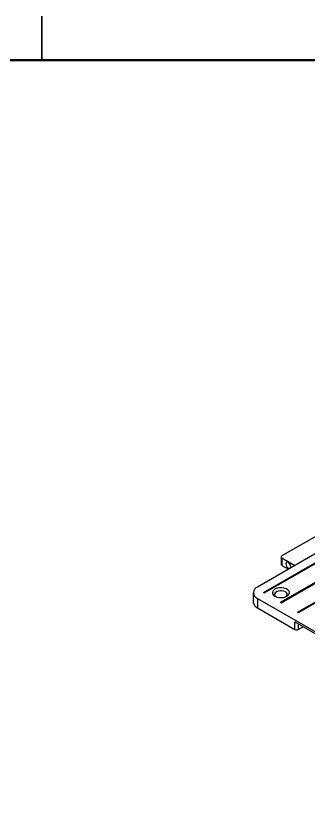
# Model space of a CAD drawing. Header units: millimetres. Extents: x 3 to 556, y 3 to 429.
# Drawn here: x 273.9 to 337.2, y 254.1 to 428.6 of the extents above; entities that cross this region are included whole.
import ezdxf

# ---------------------------------------------------------------- set-up
doc = ezdxf.new("R2010")
doc.units = ezdxf.units.MM

msp = doc.modelspace()

# ---------------------------------------------------------------- linework, layer by layer
at = {"color": 7, "linetype": 'Continuous', "lineweight": 25}
for p, q in [((279.4, 428.625), (279.4, 419.1)), ((279.4, 419.1), (279.4, 428.625)), ((410.2081, 353.666), (326.0623, 305.0897)), ((327.3882, 303.9161), (412.241, 352.9006)), ((351.8717, 323.6629), (331.3656, 311.825)), ((327.5649, 303.8141), (346.6568, 314.8356)), ((331.0774, 301.7863), (350.1693, 312.8079)), ((331.2542, 301.6843), (350.3461, 312.7058)), ((331.2192, 311.6209), (331.2192, 309.9878)), ((331.3656, 311.4168), (334.194, 309.784)), ((331.3656, 311.4168), (331.3656, 309.7837)), ((331.3656, 309.7837), (332.7796, 308.9675)), ((334.7667, 299.6566), (353.8586, 310.6781)), ((334.9435, 299.5545), (354.0353, 310.576)), ((325.1837, 303.8651), (325.1837, 301.8237)), ((327.3882, 303.9161), (327.5649, 303.8141)), ((326.0623, 302.6405), (410.2081, 254.0642)), ((326.0623, 302.6405), (326.0623, 300.5991)), ((326.0623, 300.5991), (334.1941, 295.9048)), ((331.0774, 301.7863), (331.2542, 301.6843)), ((334.7667, 299.6566), (334.9435, 299.5545)), ((334.1941, 297.5379), (356.1144, 284.8835)), ((334.1941, 295.9048), (334.1941, 297.5379)), ((334.9012, 295.9048), (335.9621, 296.5172))]:
    msp.add_line(p, q, dxfattribs=at)
at = {"color": 7, "linetype": 'Continuous', "lineweight": 50}
msp.add_line((12.7, 419.1), (546.1, 419.1), dxfattribs=at)
at = {"color": 8, "linetype": 'Continuous', "lineweight": 25}
msp.add_line((334.9012, 297.1297), (334.9012, 295.9048), dxfattribs=at)
at = {"color": 7, "linetype": 'Continuous', "lineweight": 25, "flags": 128}
for points in [[(333.3102, 309.4777), (333.2698, 309.7354), (333.1549, 310.0004), (332.9828, 310.2325), (332.7799, 310.3962), (332.5769, 310.4668), (332.4049, 310.4334), (332.2899, 310.301), (332.2495, 310.09), (332.2899, 309.8323), (332.4049, 309.5673), (332.5769, 309.3352), (332.7799, 309.1714), (332.9828, 309.1009), (333.0079, 309.0993)], [(333.2586, 309.244), (333.2698, 309.2666), (333.3102, 309.4777)], [(329.8577, 303.1099), (330.2591, 302.9342), (330.7278, 302.8275), (331.229, 302.7977), (331.7255, 302.8471), (332.1804, 302.9721), (332.5602, 303.1632), (332.8365, 303.4064), (332.9889, 303.6836), (333.0061, 303.9743), (332.8868, 304.2569), (332.6399, 304.5104), (332.2836, 304.7161), (331.8445, 304.8586), (331.355, 304.9275), (330.8515, 304.9175), (330.3713, 304.8296), (329.95, 304.67), (329.6189, 304.4508), (329.4025, 304.1882), (329.3169, 303.9015), (329.3684, 303.6122), (329.5532, 303.3417), (329.8577, 303.1099)], [(332.2812, 303.013), (332.3909, 303.1169), (332.5239, 303.3531), (332.5239, 303.6014), (332.3909, 303.8376), (332.1381, 304.0385), (331.79, 304.1845), (331.3809, 304.2612), (330.9507, 304.2612), (330.5416, 304.1845), (330.1935, 304.0385), (329.9407, 303.8376), (329.8077, 303.6014), (329.8077, 303.3531), (329.9407, 303.1169), (330.0504, 303.013)]]:
    msp.add_lwpolyline(points, dxfattribs=at)
at = {"color": 7, "linetype": 'Continuous', "lineweight": 25}
for centre, radius, start, end in [((331.4431, 311.6209), 0.2183, 110.784418, 249.215582), ((331.4694, 310.0128), 0.2515, 185.697559, 245.623069), ((326.5271, 303.8651), 1.3098, 110.783433, 249.216567), ((326.685, 301.9734), 1.5088, 185.694726, 245.625307), ((334.5476, 296.5871), 0.7685, 242.609816, 297.390184)]:
    msp.add_arc(centre, radius, start, end, dxfattribs=at)

doc.saveas('drawing.dxf')
